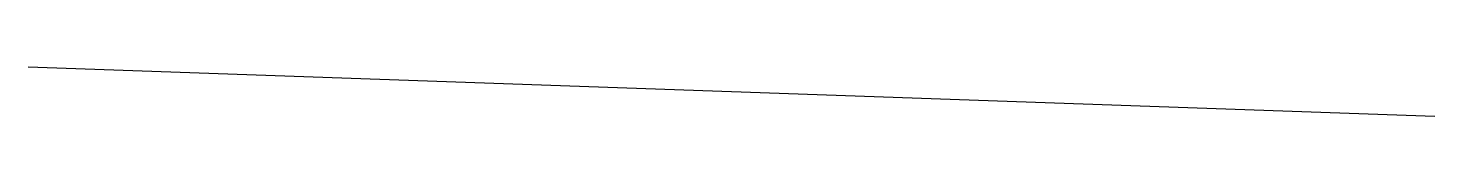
# Model space of a CAD drawing. Header units: metres. Extents: x 0.11 to 10, y 0 to 0.35.
import ezdxf

# ---------------------------------------------------------------- set-up
doc = ezdxf.new("R2010")
doc.units = ezdxf.units.M

msp = doc.modelspace()

# ---------------------------------------------------------------- linework, layer by layer
at = {"layer": 'MyLines'}
msp.add_line((0.1112, 0.346), (10, 0), dxfattribs=at)

doc.saveas('drawing.dxf')
